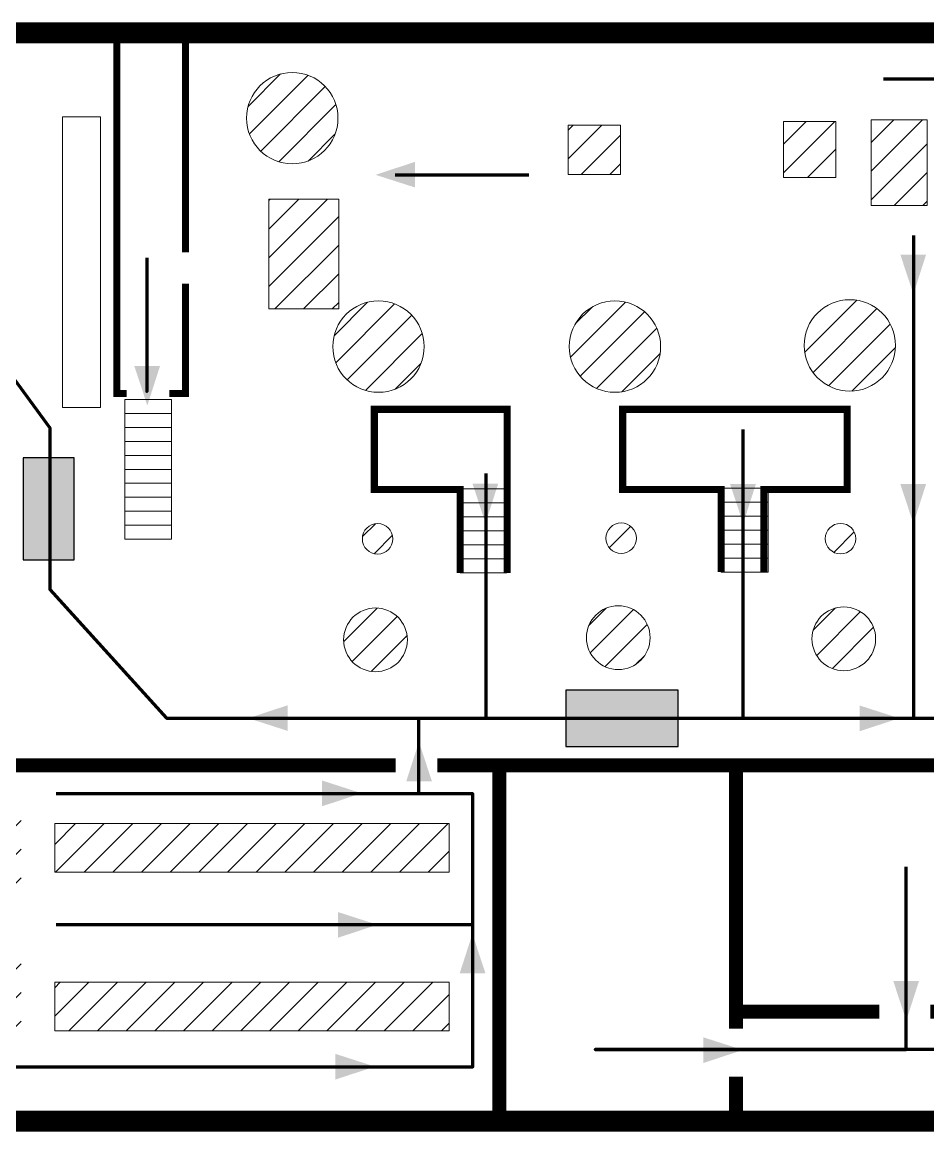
# Model space of a CAD drawing. Header units: millimetres. Extents: x 13810 to 67229, y 12374 to 21950.
# Drawn here: x 19907.6 to 20049.5, y 14573.8 to 14747.6 of the extents above; entities that cross this region are included whole.
import ezdxf

# ---------------------------------------------------------------- set-up
doc = ezdxf.new("R2010")
doc.units = ezdxf.units.MM
doc.layers.add('План_Штампы', color=7, linetype='Continuous')
pattern_1 = [(45, (-1038.5477, 12247.7432), (-2.24506403, 2.24506403), [])]

# ---------------------------------------------------------------- blocks, each defined once
blk = doc.blocks.new('A$C32E8229D')
at = {"true_color": 0xffffff}
blk.add_hatch(color=7, dxfattribs=at).paths.add_polyline_path([(0, 0), (0, -8), (16, -8), (16, 0)])
h = blk.add_hatch(color=126)
h.paths.add_polyline_path([(0.2, -0.2), (15.8, -0.2), (15.8, -7.8), (0.2, -7.8)])
h.paths.add_polyline_path([(13.49, -2.05), (12.08, -2.05), (11.37, -2.63, 0.162397), (11.29, -2.84), (11.29, -3.63), (10.35, -3.63), (10.35, -4.05), (11.68, -4.05), (11.68, -3.48), (12.26, -4.28), (11.29, -5.1), (11.29, -6.78), (11.85, -6.78), (11.85, -5.44), (12.8, -4.64), (12.8, -5.94), (14.46, -5.94), (14.46, -5.39), (13.45, -5.39), (13.45, -3.97), (12.46, -2.59), (13.15, -2.59), (13.69, -3.34), (14.18, -3)], flags=16)
h.paths.add_polyline_path([(10.74, -1.82, 1), (11.8, -1.82, 1)], flags=16)
h.paths.add_polyline_path([(9.39, -3.59), (5.99, -3.59), (6.56, -3.03), (5.91, -3.03), (5.1, -3.83), (5.91, -4.64), (6.56, -4.64), (5.99, -4.09), (9.39, -4.09)], flags=16)
h.paths.add_polyline_path([(4.29, -1.08), (1.72, -1.08), (1.72, -6.6), (4.29, -6.6)], flags=16)
at = {"color": 126}
blk.add_lwpolyline([(16, -8), (0, -8), (0, 0), (16, 0)], close=True, dxfattribs=at)

msp = doc.modelspace()

# ---------------------------------------------------------------- hatches: boundary and pattern name
at = {"lineweight": 0}
h = msp.add_hatch(dxfattribs=at)
h.set_pattern_fill('ANSI31', color=256, angle=360)
h.set_pattern_definition(pattern_1)
h.paths.add_polyline_path([(20040.58, 14718.91), (20049.34, 14718.91), (20049.34, 14732.34), (20040.58, 14732.34)])
h.paths.add_polyline_path([(20044.4, 14696.98, 1), (20030.07, 14696.98, 1)])
h.paths.add_polyline_path([(20026.86, 14732.05), (20026.86, 14723.29), (20035.04, 14723.29), (20035.04, 14732.05)])
h.paths.add_polyline_path([(19993.13, 14723.73), (20001.31, 14723.73), (20001.31, 14731.46), (19993.13, 14731.46)])
h.paths.add_polyline_path([(20007.61, 14696.79, 1), (19993.28, 14696.79, 1)])
h.paths.add_polyline_path([(19970.55, 14696.79, 1), (19956.22, 14696.79, 1)])
h.paths.add_polyline_path([(19957.17, 14719.91), (19946.2, 14719.91), (19946.2, 14702.68), (19957.17, 14702.68)])
h.paths.add_polyline_path([(19957.05, 14732.58, 1), (19942.72, 14732.58, 1)])
h = msp.add_hatch(dxfattribs=at)
h.set_pattern_fill('ANSI31', color=256, angle=360)
h.set_pattern_definition(pattern_1)
h.paths.add_polyline_path([(19963.25, 14669.07, 1), (19963.25, 14664.28, 1)])
h.paths.add_polyline_path([(19962.92, 14645.86, 1), (19962.92, 14655.84, 1)])
h.paths.add_polyline_path([(20001.41, 14669.17, 1), (20001.41, 14664.38, 1)])
h.paths.add_polyline_path([(20000.96, 14656.18, 1), (20000.96, 14646.19, 1)])
h.paths.add_polyline_path([(20035.79, 14664.3, 1), (20035.79, 14669.09, 1)])
h.paths.add_polyline_path([(20036.3, 14646.02, 1), (20036.3, 14656.01, 1)])
h = msp.add_hatch(dxfattribs=at)
h.set_pattern_fill('ANSI31', color=256, angle=360)
h.set_pattern_definition(pattern_1)
h.paths.add_polyline_path([(19907.42, 14611.82), (19907.42, 14624.5), (19890.02, 14624.5), (19890.02, 14611.82)])
h.paths.add_polyline_path([(19974.47, 14614.44), (19974.47, 14622.08), (19912.67, 14622.08), (19912.67, 14614.44)])
h.paths.add_polyline_path([(19974.47, 14589.58), (19974.47, 14597.22), (19912.67, 14597.22), (19912.67, 14589.58)])
h.paths.add_polyline_path([(19907.42, 14600.3), (19890.02, 14600.3), (19890.02, 14587.61), (19907.42, 14587.61)])

# ---------------------------------------------------------------- linework, layer by layer
for points, const_width in [([(19875.08, 14745.96), (19770.72, 14745.96), (19770.72, 14575.43), (20203.86, 14575.43), (20203.86, 14745.96), (19875.08, 14745.96)], 3.3), ([(19922.39, 14745.96), (19922.39, 14689.43), (19923.95, 14689.43)], 1.1), ([(19933.14, 14711.56), (19933.14, 14745.96)], 1.1), ([(19930.61, 14689.43), (19933.14, 14689.43), (19933.14, 14706.66)], 1.1), ([(19976.17, 14661.34), (19976.17, 14674.39), (19962.74, 14674.39), (19962.74, 14686.96), (19983.57, 14686.96), (19983.57, 14661.34)], 1.1), ([(20017.09, 14661.47), (20017.09, 14674.39), (20001.65, 14674.39), (20001.65, 14686.96), (20036.85, 14686.96), (20036.85, 14674.39), (20023.76, 14674.39), (20023.76, 14661.47)], 1.1), ([(19797.75, 14631.18), (19966.09, 14631.18)], 2.2), ([(19972.62, 14631.18), (20067.02, 14631.18)], 2.2), ([(19982.31, 14630.58), (19982.31, 14575.62)], 2.2), ([(20019.42, 14589.95), (20019.42, 14631.31), (20019.42, 14592.61), (20041.89, 14592.61)], 2.2), ([(20059.64, 14592.61), (20049.87, 14592.61)], 2.2), ([(20019.42, 14576.5), (20019.42, 14582.41)], 2.2)]:
    msp.add_lwpolyline(points, dxfattribs=dict(at, const_width=const_width))
at = {"color": 126, "lineweight": 100, "true_color": 0x008754}
for points in [[(19873.88, 14738.09), (19904.24, 14738.09), (19904.24, 14694.55), (19911.88, 14684.04), (19911.88, 14658.76), (19930.18, 14638.57), (20101.19, 14638.57), (20101.19, 14680.8), (20135.93, 14680.8)], [(20153.77, 14738.68), (20042.54, 14738.68)], [(19965.99, 14723.71), (19986.95, 14723.71)], [(20047.24, 14714.22), (20047.24, 14638.57)], [(19927.1, 14710.67), (19927.1, 14689.75), (19927.1, 14689.75)], [(20020.53, 14638.57), (20020.53, 14683.81)], [(19980.2, 14676.9), (19980.2, 14638.57)], [(19969.7, 14626.75), (19969.7, 14638.57)], [(19862.74, 14618.82), (19862.74, 14583.95), (19978.17, 14583.95), (19978.17, 14626.75), (19912.9, 14626.75)], [(20197.5, 14607.33), (20141.68, 14607.33), (20141.68, 14586.68), (19997.32, 14586.68), (20046.07, 14586.68), (20046.07, 14615.3)], [(19912.9, 14606.28), (19978.17, 14606.28)]]:
    msp.add_lwpolyline(points, dxfattribs=at)
at = {"lineweight": 0}
for points in [[(19913.88, 14732.8), (19919.81, 14732.8), (19919.81, 14687.25), (19913.88, 14687.25)], [(20040.58, 14732.34), (20049.34, 14732.34), (20049.34, 14718.91), (20040.58, 14718.91)], [(19993.13, 14731.46), (20001.31, 14731.46), (20001.31, 14723.73), (19993.13, 14723.73)], [(20026.86, 14732.05), (20035.04, 14732.05), (20035.04, 14723.29), (20026.86, 14723.29)], [(19946.2, 14719.91), (19957.17, 14719.91), (19957.17, 14702.68), (19946.2, 14702.68)], [(19923.63, 14686.32), (19930.97, 14686.32), (19930.97, 14688.52), (19923.63, 14688.52)], [(19923.63, 14684.13), (19930.97, 14684.13), (19930.97, 14686.32), (19923.63, 14686.32)], [(19923.63, 14681.94), (19930.97, 14681.94), (19930.97, 14684.13), (19923.63, 14684.13)], [(19923.63, 14679.75), (19930.97, 14679.75), (19930.97, 14681.94), (19923.63, 14681.94)], [(19923.63, 14677.56), (19930.97, 14677.56), (19930.97, 14679.75), (19923.63, 14679.75)], [(19923.63, 14675.37), (19930.97, 14675.37), (19930.97, 14677.56), (19923.63, 14677.56)], [(19923.63, 14673.18), (19930.97, 14673.18), (19930.97, 14675.37), (19923.63, 14675.37)], [(19923.63, 14670.99), (19930.97, 14670.99), (19930.97, 14673.18), (19923.63, 14673.18)], [(19976.17, 14672.3), (19983.51, 14672.3), (19983.51, 14674.49), (19976.17, 14674.49)], [(20017.09, 14672.42), (20024.43, 14672.42), (20024.43, 14674.61), (20017.09, 14674.61)], [(19976.17, 14670.1), (19983.51, 14670.1), (19983.51, 14672.3), (19976.17, 14672.3)], [(20017.09, 14670.23), (20024.43, 14670.23), (20024.43, 14672.42), (20017.09, 14672.42)], [(19923.63, 14668.8), (19930.97, 14668.8), (19930.97, 14670.99), (19923.63, 14670.99)], [(19976.17, 14667.91), (19983.51, 14667.91), (19983.51, 14670.1), (19976.17, 14670.1)], [(20017.09, 14668.04), (20024.43, 14668.04), (20024.43, 14670.23), (20017.09, 14670.23)], [(19923.63, 14666.61), (19930.97, 14666.61), (19930.97, 14668.8), (19923.63, 14668.8)], [(19976.17, 14665.72), (19983.51, 14665.72), (19983.51, 14667.91), (19976.17, 14667.91)], [(20017.09, 14665.85), (20024.43, 14665.85), (20024.43, 14668.04), (20017.09, 14668.04)], [(19976.17, 14663.53), (19983.51, 14663.53), (19983.51, 14665.72), (19976.17, 14665.72)], [(20017.09, 14663.66), (20024.43, 14663.66), (20024.43, 14665.85), (20017.09, 14665.85)], [(19976.17, 14661.34), (19983.51, 14661.34), (19983.51, 14663.53), (19976.17, 14663.53)], [(20017.09, 14661.47), (20024.43, 14661.47), (20024.43, 14663.66), (20017.09, 14663.66)], [(19912.67, 14622.08), (19974.47, 14622.08), (19974.47, 14614.44), (19912.67, 14614.44)], [(19912.67, 14597.22), (19974.47, 14597.22), (19974.47, 14589.58), (19912.67, 14589.58)]]:
    msp.add_lwpolyline(points, close=True, dxfattribs=at)
for centre, radius in [((19949.88, 14732.58), 7.16), ((19963.39, 14696.79), 7.16), ((20000.44, 14696.79), 7.16), ((20037.24, 14696.98), 7.16), ((19963.25, 14666.67), 2.39), ((20001.41, 14666.77), 2.39), ((20035.79, 14666.7), 2.39), ((19962.92, 14650.85), 4.99), ((20000.96, 14651.19), 4.99), ((20036.3, 14651.01), 4.99)]:
    msp.add_circle(centre, radius, dxfattribs=at)
at = {"layer": 'План_Штампы', "color": 126, "true_color": 0x008754}
for points in [[(19969.13, 14725.74), (19969.12, 14721.71), (19962.94, 14723.7)], [(20045.16, 14711.2), (20049.19, 14711.19), (20047.2, 14705.01)], [(19925.13, 14693.76), (19929.16, 14693.75), (19927.17, 14687.57)], [(19978.12, 14675.32), (19982.15, 14675.32), (19980.16, 14669.14)], [(20018.49, 14675.25), (20022.52, 14675.24), (20020.53, 14669.06)], [(20045.16, 14675.25), (20049.19, 14675.24), (20047.2, 14669.06)], [(19949.18, 14640.61), (19949.18, 14636.58), (19943, 14638.57)], [(20038.79, 14636.53), (20038.8, 14640.56), (20044.98, 14638.57)], [(19971.77, 14628.67), (19967.74, 14628.68), (19969.73, 14634.86)], [(19954.56, 14624.78), (19954.56, 14628.81), (19960.75, 14626.82)], [(19957.04, 14604.18), (19957.04, 14608.21), (19963.23, 14606.22)], [(19980.15, 14598.61), (19976.12, 14598.62), (19978.11, 14604.8)], [(20044.05, 14597.4), (20048.08, 14597.4), (20046.09, 14591.21)], [(20014.3, 14584.56), (20014.3, 14588.58), (20020.49, 14586.6)], [(19956.63, 14581.96), (19956.64, 14585.99), (19962.82, 14584)]]:
    msp.add_solid(points, dxfattribs=at)

# ---------------------------------------------------------------- block references
at = {"xscale": -1, "rotation": 90}
msp.add_blockref('A$C32E8229D', (19907.71, 14679.36), dxfattribs=at)
at = {"layer": 'План_Штампы', "color": 126, "true_color": 0x008754, "xscale": -1.1, "yscale": 1.1, "zscale": 1.1}
msp.add_blockref('A$C32E8229D', (20010.35, 14642.95), dxfattribs=at)

doc.saveas('drawing.dxf')
